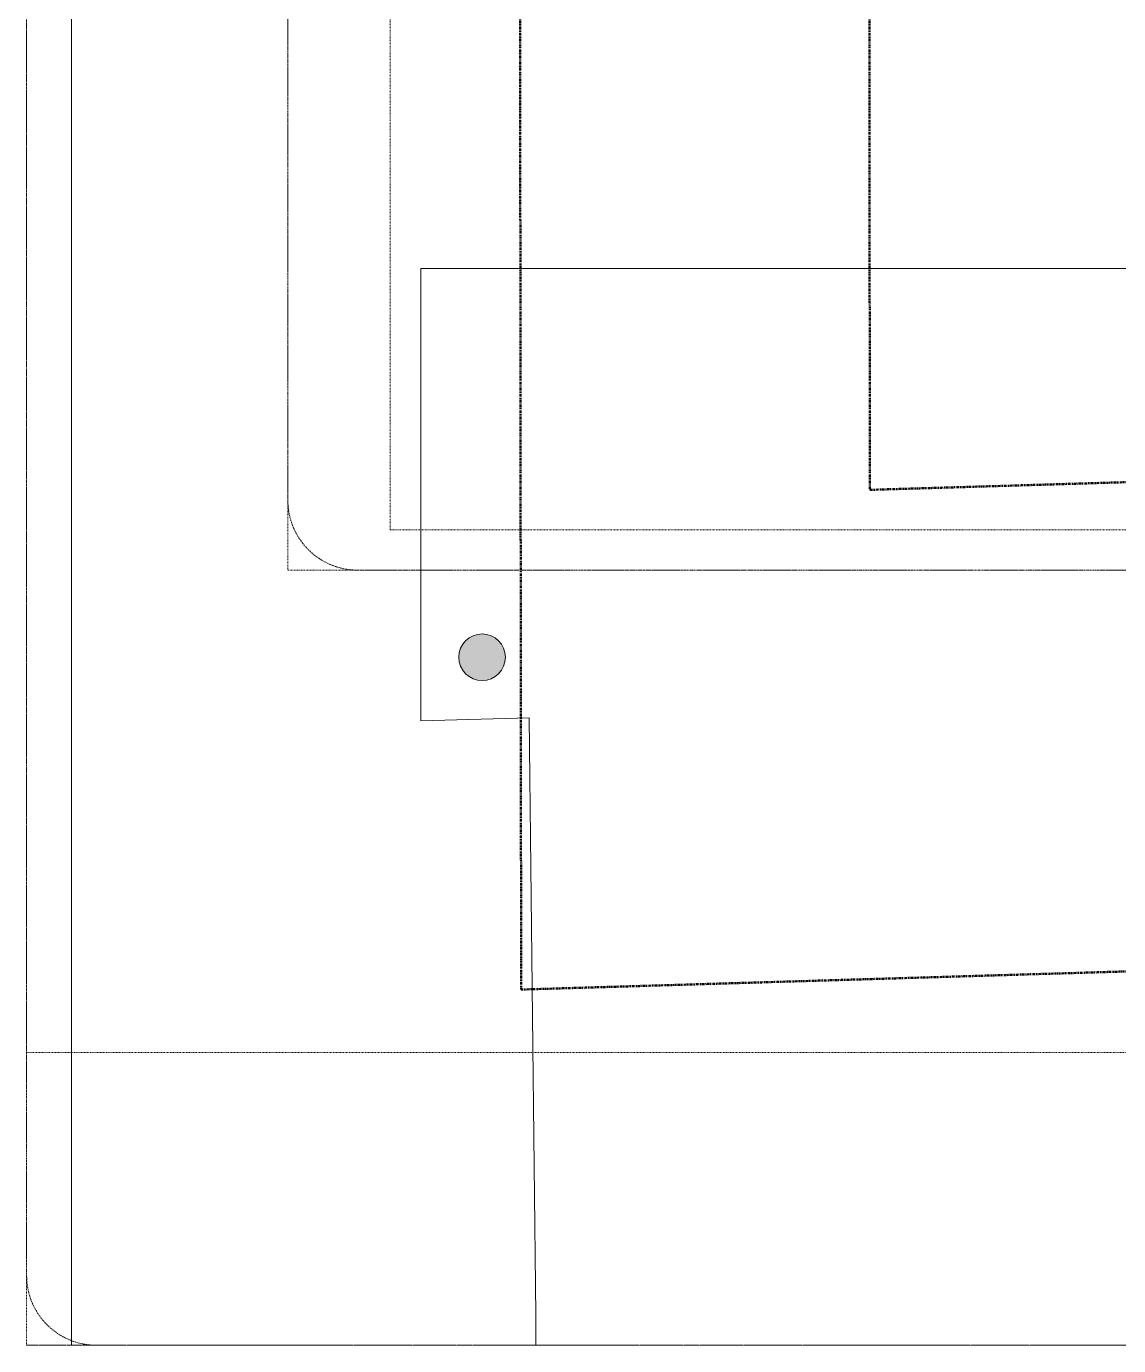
# Model space of a CAD drawing. Header units: inches. Extents: x -4266 to -1814, y 9706 to 12441.
# Drawn here: x -4072 to -3884.4, y 9706.2 to 9932.8 of the extents above; entities that cross this region are included whole.
import ezdxf

# ---------------------------------------------------------------- set-up
doc = ezdxf.new("R2010")
doc.units = ezdxf.units.IN
doc.header["$MEASUREMENT"] = 0
for name, pattern in [('Aligning Line 1_8_', [0.25, 0.125, -0.125]), ('Dash Dot 3_16_', [0.3125, 0.1875, -0.0625, 0, -0.0625]), ('Double Dash 3_8_', [1, 0.375, -0.125, 0.125, -0.125, 0.125, -0.125])]:
    doc.linetypes.add(name, pattern=pattern)
for name, color, linetype, lineweight in [('0-1', 7, 'Continuous', 5), ('0-3', 7, 'Continuous', 9), ('0-4', 147, 'Aligning Line 1_8_', 9), ('A-ANNO-SYMB-1', 150, 'Dash Dot 3_16_', 9), ('C-PROP-LINE-1', 250, 'Double Dash 3_8_', 50), ('C-TOPO', 7, 'Continuous', 9), ('E-LITE-EQPM-1', 47, 'Continuous', 9), ('E-LITE-EQPM-2', 7, 'Continuous', 9), ('G-ANNO-SYMB', 111, 'Aligning Line 1_8_', 9), ('G-ANNO-SYMB-1', 147, 'Aligning Line 1_8_', 9)]:
    doc.layers.add(name, color=color, linetype=linetype, lineweight=lineweight)

# ---------------------------------------------------------------- blocks, each defined once
blk = doc.blocks.new('CTR - 1st Phase - Unit Layouts_rvt-1-FLOOR PLAN - 1ST FLOOR')
at = {"layer": 'G-ANNO-SYMB-1'}
for p, q in [((-4009.53, 9846.28), (-4009.53, 12240.75)), ((-1910.9, 9846.28), (-4009.53, 9846.28))]:
    blk.add_line(p, q, dxfattribs=at)
blk = doc.blocks.new('CTR  - Topography_rvt-1-FLOOR PLAN - 1ST FLOOR')
at = {"layer": 'C-TOPO'}
for p, q in [((-4064.23, 9884.03), (-4064.23, 10049.13)), ((-4064.23, 10049.13), (-4064.23, 9884.03)), ((-3975.63, 9891.19), (-4004.23, 9891.19)), ((-4004.23, 9884.03), (-4004.23, 9891.19)), ((-3975.63, 9891.19), (-4004.23, 9891.19)), ((-4004.23, 9891.19), (-4004.23, 9884.03)), ((-3975.63, 9891.19), (-3964.68, 9891.19)), ((-3964.68, 9891.19), (-3975.63, 9891.19)), ((-3879.32, 9891.19), (-3964.68, 9891.19)), ((-3964.68, 9891.19), (-3879.32, 9891.19)), ((-4064.23, 9877.18), (-4064.23, 9884.03)), ((-4064.23, 9877.18), (-4064.23, 9884.03)), ((-4004.23, 9833.38), (-4004.23, 9884.03)), ((-4004.23, 9833.38), (-4004.23, 9884.03)), ((-4064.23, 9877.18), (-4064.23, 9706.18)), ((-4064.23, 9706.18), (-4064.23, 9877.18)), ((-4004.23, 9833.38), (-4004.23, 9813.47)), ((-4004.23, 9813.47), (-4004.23, 9833.38)), ((-3985.65, 9814.03), (-4004.23, 9813.47)), ((-4004.23, 9813.47), (-3985.65, 9814.03)), ((-3985.65, 9814.03), (-3984.51, 9711.4)), ((-3984.51, 9711.4), (-3985.65, 9814.03)), ((-3984.46, 9706.18), (-3984.51, 9711.4)), ((-3984.46, 9706.18), (-3984.51, 9711.4))]:
    blk.add_line(p, q, dxfattribs=at)
blk = doc.blocks.new('Pathway_Cooper_McGraw-Edison _BSC-BRC_Round - Pathway_Cooper_McGraw-Edison _BSC-BRC_Round-2028611-FLOOR PLAN - 1ST FLOOR')
at = {"layer": 'E-LITE-EQPM-1'}
blk.add_hatch(color=256, dxfattribs=at).paths.add_polyline_path([(0, -4), (1.04, -3.86), (2, -3.46), (2.83, -2.83), (3.46, -2), (3.86, -1.04), (4, 0), (3.86, 1.04), (3.46, 2), (2.83, 2.83), (2, 3.46), (1.04, 3.86), (0, 4), (-1.04, 3.86), (-2, 3.46), (-2.83, 2.83), (-3.46, 2), (-3.88, 0.92), (-4, 0), (-3.86, -1.04), (-3.46, -2), (-2.83, -2.83), (-2, -3.46), (-1.04, -3.86)], flags=0)
at = {"layer": 'E-LITE-EQPM-2'}
for start, end in [(360, 180), (180, 360)]:
    blk.add_arc((0, 0), 4, start, end, dxfattribs=at)
blk = doc.blocks.new('Family - ___-1878357-FLOOR PLAN - 1ST FLOOR')
at = {"layer": 'C-PROP-LINE-1'}
for p, q in [((-3989.61, 12268.69), (-3987.01, 9767.34)), ((-3929.52, 12184.69), (-3927.1, 9853.17)), ((-3927.1, 9853.17), (-1910.9, 9913.53)), ((-3987.01, 9767.34), (-1910.9, 9829.49))]:
    blk.add_line(p, q, dxfattribs=at)
blk = doc.blocks.new('CTR - 1st Phase - Shell_rvt-1-FLOOR PLAN - 1ST FLOOR')
at = {"layer": 'G-ANNO-SYMB-1'}
for p, q in [((-4071.96, 9756.53), (-4071.96, 12280.06)), ((-1926.95, 9756.53), (-4071.96, 9756.53)), ((-1910.9, 9706.24), (-4072.01, 9706.24))]:
    blk.add_line(p, q, dxfattribs=at)
at = {"layer": '0-3'}
blk.add_blockref('Pathway_Cooper_McGraw-Edison _BSC-BRC_Round - Pathway_Cooper_McGraw-Edison _BSC-BRC_Round-2028611-FLOOR PLAN - 1ST FLOOR', (-3993.72, 9824.42), dxfattribs=at)
at = {"layer": '0-4'}
blk.add_blockref('Family - ___-1878357-FLOOR PLAN - 1ST FLOOR', (0, 0), dxfattribs=at)
blk = doc.blocks.new('CTR - 1st Phase -Stairs _ Elevators_rvt-1-FLOOR PLAN - 1ST FLOOR')
at = {"layer": 'G-ANNO-SYMB-1'}
for p, q in [((-4071.96, 9706.24), (-4071.96, 12280.1)), ((-1910.96, 9706.24), (-4071.96, 9706.24))]:
    blk.add_line(p, q, dxfattribs=at)

msp = doc.modelspace()

# ---------------------------------------------------------------- linework, layer by layer
at = {"layer": 'A-ANNO-SYMB-1'}
for p, q in [((-4071.96446, 12268.04045), (-4071.96446, 9718.24032)), ((-4027.08301, 11141.42614), (-4027.08301, 9851.38186)), ((-4015.08301, 9839.38186), (-1883.64479, 9839.38186)), ((-4059.96446, 9706.24032), (-1922.95638, 9706.24032))]:
    msp.add_line(p, q, dxfattribs=at)
for centre in [(-4015.08301, 9851.38186), (-4059.96446, 9718.24032)]:
    msp.add_arc(centre, 12, 180, 270, dxfattribs=at)
at = {"layer": 'G-ANNO-SYMB'}
for p, q in [((-4027.08301, 9839.38186), (-4027.08301, 11153.42614)), ((-1910.89642, 9839.38186), (-4027.08301, 9839.38186)), ((-1910.89642, 9706.24032), (-4072.00696, 9706.24032))]:
    msp.add_line(p, q, dxfattribs=at)

# ---------------------------------------------------------------- block references
at = {"layer": '0-1'}
for name in ['CTR - 1st Phase - Shell_rvt-1-FLOOR PLAN - 1ST FLOOR', 'CTR - 1st Phase -Stairs _ Elevators_rvt-1-FLOOR PLAN - 1ST FLOOR', 'CTR  - Topography_rvt-1-FLOOR PLAN - 1ST FLOOR', 'CTR - 1st Phase - Unit Layouts_rvt-1-FLOOR PLAN - 1ST FLOOR']:
    msp.add_blockref(name, (0, 0), dxfattribs=at)

doc.saveas('drawing.dxf')
